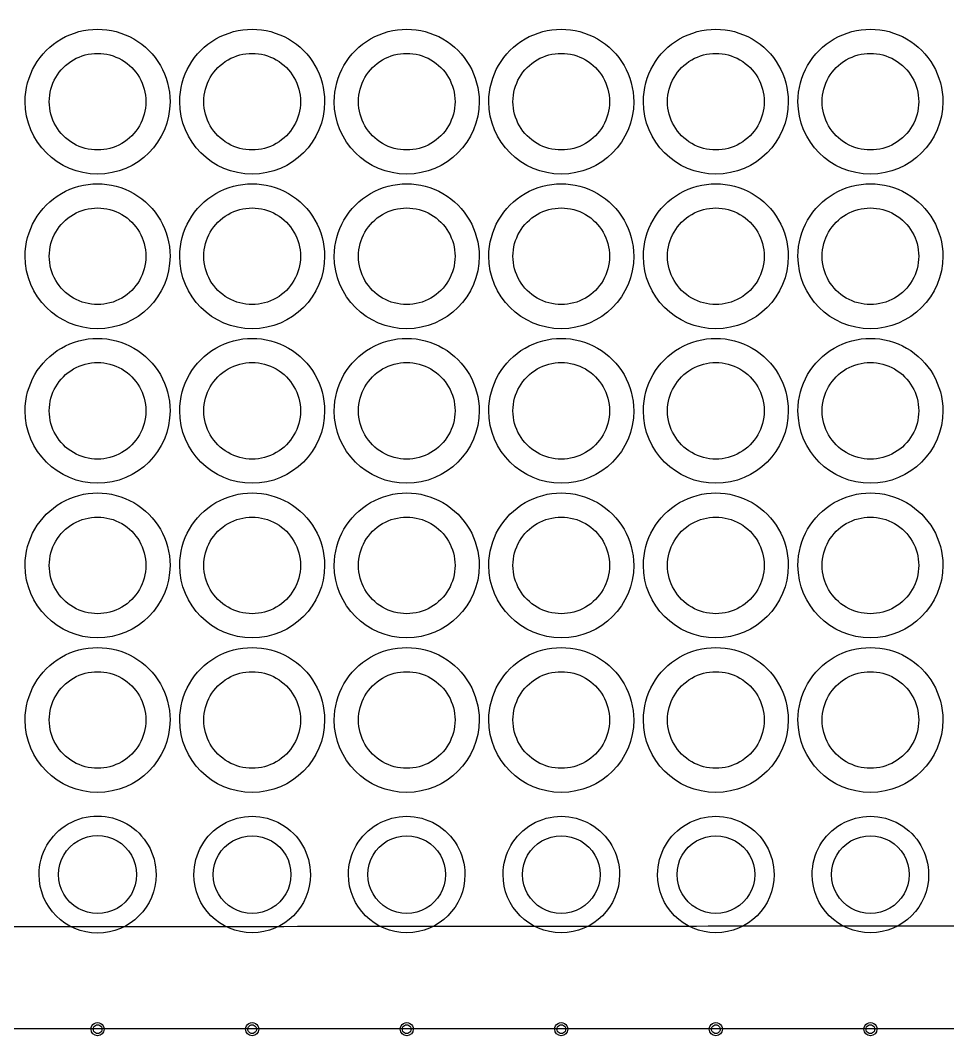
# Model space of a CAD drawing. Extents: x 9 to 391, y 39 to 560.
# Drawn here: x 105.4 to 201.4, y 39.3 to 144.4 of the extents above; entities that cross this region are included whole.
import ezdxf

# ---------------------------------------------------------------- set-up
doc = ezdxf.new("R2010")
doc.units = 0
doc.layers.add('Capa_1', color=7, linetype='CONTINUOUS')
doc.layers.add('Capa_2', color=7, linetype='CONTINUOUS')

msp = doc.modelspace()

# ---------------------------------------------------------------- linework, layer by layer
at = {"layer": 'Capa_1', "color": 7}
msp.add_lwpolyline([(9.38403, 559.9909), (390.61597, 559.9909), (390.61597, 40.0091), (9.38403, 40.0091)], close=True, dxfattribs=at)
for points in [[(90.90331, 50.59994), (98.22558, 50.60494), (105.54783, 50.61244), (112.86919, 50.61734)], [(112.86919, 50.61734), (120.40517, 50.62334), (127.94206, 50.62984), (135.47804, 50.63574)], [(135.47804, 50.63574), (142.70491, 50.64074), (149.93087, 50.64824), (157.15774, 50.65314)], [(157.15774, 50.65314), (163.63248, 50.65814), (170.10723, 50.66314), (176.58104, 50.66874)], [(176.58104, 50.66874), (181.83495, 50.67374), (187.08887, 50.67774), (192.34277, 50.68164)], [(192.34277, 50.68164), (195.90713, 50.68464), (199.47058, 50.68664), (203.03494, 50.69064)]]:
    msp.add_open_spline(points, degree=3, dxfattribs=at)
at = {"layer": 'Capa_2', "color": 5}
for points in [[(118.384029, 135.990904)], [(134.38403, 135.990904)], [(150.38403, 135.990904)], [(166.38403, 135.990904)], [(182.38403, 135.990904)], [(198.38403, 135.990904)], [(118.384029, 119.990904)], [(134.38403, 119.990904)], [(150.38403, 119.990904)], [(166.38403, 119.990904)], [(182.38403, 119.990904)], [(198.38403, 119.990904)], [(118.384029, 103.990914)], [(134.38403, 103.990914)], [(150.38403, 103.990914)], [(166.38403, 103.990914)], [(182.38403, 103.990914)], [(198.38403, 103.990914)], [(118.384029, 87.990914)], [(134.38403, 87.990914)], [(150.38403, 87.990914)], [(166.38403, 87.990914)], [(182.38403, 87.990914)], [(198.38403, 87.990914)], [(118.384029, 71.990914)], [(134.38403, 71.990914)], [(150.38403, 71.990914)], [(166.38403, 71.990914)], [(182.38403, 71.990914)], [(198.38403, 71.990914)], [(117.423244, 55.990908)], [(133.403634, 55.990911)], [(149.403634, 55.990911)], [(165.403634, 55.990911)], [(181.403634, 55.990911)], [(197.403634, 55.990911)], [(113.835012, 39.990912)], [(129.835012, 39.990912)], [(145.835012, 39.990912)], [(161.835012, 39.990912)], [(177.835012, 39.990912)], [(193.835012, 39.990912)]]:
    msp.add_lwpolyline(points, close=True, dxfattribs=at)
at = {"layer": 'Capa_2', "color": 7}
for points in [[(120.884029, 135.990904)], [(136.88403, 135.990904)], [(152.88403, 135.990904)], [(168.88403, 135.990904)], [(184.88403, 135.990904)], [(200.88403, 135.990904)], [(120.884029, 119.990904)], [(136.88403, 119.990904)], [(152.88403, 119.990904)], [(168.88403, 119.990904)], [(184.88403, 119.990904)], [(200.88403, 119.990904)], [(120.884029, 103.990914)], [(136.88403, 103.990914)], [(152.88403, 103.990914)], [(168.88403, 103.990914)], [(184.88403, 103.990914)], [(200.88403, 103.990914)], [(120.884029, 87.990914)], [(136.88403, 87.990914)], [(152.88403, 87.990914)], [(168.88403, 87.990914)], [(184.88403, 87.990914)], [(200.88403, 87.990914)], [(120.884029, 71.990914)], [(136.88403, 71.990914)], [(152.88403, 71.990914)], [(168.88403, 71.990914)], [(184.88403, 71.990914)], [(200.88403, 71.990914)], [(119.442852, 55.990908)], [(135.413438, 55.990911)], [(151.413438, 55.990911)], [(167.413438, 55.990911)], [(183.413438, 55.990911)], [(199.413438, 55.990911)], [(114.060502, 39.990912)], [(130.060502, 39.990912)], [(146.060502, 39.990912)], [(162.060502, 39.990912)], [(178.060502, 39.990912)], [(194.060502, 39.990912)]]:
    msp.add_lwpolyline(points, close=True, dxfattribs=at)
for points in [[(109.634029, 142.486095), (111.954537, 143.825841), (114.813521, 143.825841), (117.134029, 142.486095)], [(125.63403, 142.486095), (127.954538, 143.825841), (130.813522, 143.825841), (133.13403, 142.486095)], [(141.63403, 142.486095), (143.954538, 143.825841), (146.813522, 143.825841), (149.13403, 142.486095)], [(157.63403, 142.486095), (159.954538, 143.825841), (162.813522, 143.825841), (165.13403, 142.486095)], [(173.63403, 142.486095), (175.954538, 143.825841), (178.813522, 143.825841), (181.13403, 142.486095)], [(189.63403, 142.486095), (191.954538, 143.825841), (194.813522, 143.825841), (197.13403, 142.486095)], [(105.884029, 135.990904), (105.884029, 138.670396), (107.313521, 141.146349), (109.634029, 142.486095)], [(117.134029, 142.486095), (119.454537, 141.146349), (120.884029, 138.670396), (120.884029, 135.990904)], [(121.88403, 135.990904), (121.88403, 138.670396), (123.313522, 141.146349), (125.63403, 142.486095)], [(133.13403, 142.486095), (135.454538, 141.146349), (136.88403, 138.670396), (136.88403, 135.990904)], [(137.88403, 135.990904), (137.88403, 138.670396), (139.313522, 141.146349), (141.63403, 142.486095)], [(149.13403, 142.486095), (151.454538, 141.146349), (152.88403, 138.670396), (152.88403, 135.990904)], [(153.88403, 135.990904), (153.88403, 138.670396), (155.313522, 141.146349), (157.63403, 142.486095)], [(165.13403, 142.486095), (167.454538, 141.146349), (168.88403, 138.670396), (168.88403, 135.990904)], [(169.88403, 135.990904), (169.88403, 138.670396), (171.313522, 141.146349), (173.63403, 142.486095)], [(181.13403, 142.486095), (183.454538, 141.146349), (184.88403, 138.670396), (184.88403, 135.990904)], [(185.88403, 135.990904), (185.88403, 138.670396), (187.313522, 141.146349), (189.63403, 142.486095)], [(197.13403, 142.486095), (199.454538, 141.146349), (200.88403, 138.670396), (200.88403, 135.990904)], [(113.384029, 128.490904), (109.241893, 128.490904), (105.884029, 131.848769), (105.884029, 135.990904)], [(120.884029, 135.990904), (120.884029, 131.848769), (117.526164, 128.490904), (113.384029, 128.490904)], [(129.38403, 128.490904), (125.241894, 128.490904), (121.88403, 131.848769), (121.88403, 135.990904)], [(136.88403, 135.990904), (136.88403, 131.848769), (133.526165, 128.490904), (129.38403, 128.490904)], [(145.38403, 128.490904), (141.241894, 128.490904), (137.88403, 131.848769), (137.88403, 135.990904)], [(152.88403, 135.990904), (152.88403, 131.848769), (149.526165, 128.490904), (145.38403, 128.490904)], [(161.38403, 128.490904), (157.241894, 128.490904), (153.88403, 131.848769), (153.88403, 135.990904)], [(168.88403, 135.990904), (168.88403, 131.848769), (165.526165, 128.490904), (161.38403, 128.490904)], [(177.38403, 128.490904), (173.241894, 128.490904), (169.88403, 131.848769), (169.88403, 135.990904)], [(184.88403, 135.990904), (184.88403, 131.848769), (181.526165, 128.490904), (177.38403, 128.490904)], [(193.38403, 128.490904), (189.241894, 128.490904), (185.88403, 131.848769), (185.88403, 135.990904)], [(200.88403, 135.990904), (200.88403, 131.848769), (197.526165, 128.490904), (193.38403, 128.490904)], [(109.634029, 126.486095), (111.954537, 127.825841), (114.813521, 127.825841), (117.134029, 126.486095)], [(125.63403, 126.486095), (127.954538, 127.825841), (130.813522, 127.825841), (133.13403, 126.486095)], [(141.63403, 126.486095), (143.954538, 127.825841), (146.813522, 127.825841), (149.13403, 126.486095)], [(157.63403, 126.486095), (159.954538, 127.825841), (162.813522, 127.825841), (165.13403, 126.486095)], [(173.63403, 126.486095), (175.954538, 127.825841), (178.813522, 127.825841), (181.13403, 126.486095)], [(189.63403, 126.486095), (191.954538, 127.825841), (194.813522, 127.825841), (197.13403, 126.486095)], [(105.884029, 119.990904), (105.884029, 122.670396), (107.313521, 125.146349), (109.634029, 126.486095)], [(117.134029, 126.486095), (119.454537, 125.146349), (120.884029, 122.670396), (120.884029, 119.990904)], [(121.88403, 119.990904), (121.88403, 122.670396), (123.313522, 125.146349), (125.63403, 126.486095)], [(133.13403, 126.486095), (135.454538, 125.146349), (136.88403, 122.670396), (136.88403, 119.990904)], [(137.88403, 119.990904), (137.88403, 122.670396), (139.313522, 125.146349), (141.63403, 126.486095)], [(149.13403, 126.486095), (151.454538, 125.146349), (152.88403, 122.670396), (152.88403, 119.990904)], [(153.88403, 119.990904), (153.88403, 122.670396), (155.313522, 125.146349), (157.63403, 126.486095)], [(165.13403, 126.486095), (167.454538, 125.146349), (168.88403, 122.670396), (168.88403, 119.990904)], [(169.88403, 119.990904), (169.88403, 122.670396), (171.313522, 125.146349), (173.63403, 126.486095)], [(181.13403, 126.486095), (183.454538, 125.146349), (184.88403, 122.670396), (184.88403, 119.990904)], [(185.88403, 119.990904), (185.88403, 122.670396), (187.313522, 125.146349), (189.63403, 126.486095)], [(197.13403, 126.486095), (199.454538, 125.146349), (200.88403, 122.670396), (200.88403, 119.990904)], [(113.384029, 112.490904), (109.241893, 112.490904), (105.884029, 115.848769), (105.884029, 119.990904)], [(120.884029, 119.990904), (120.884029, 115.848769), (117.526164, 112.490904), (113.384029, 112.490904)], [(129.38403, 112.490904), (125.241894, 112.490904), (121.88403, 115.848769), (121.88403, 119.990904)], [(136.88403, 119.990904), (136.88403, 115.848769), (133.526165, 112.490904), (129.38403, 112.490904)], [(145.38403, 112.490904), (141.241894, 112.490904), (137.88403, 115.848769), (137.88403, 119.990904)], [(152.88403, 119.990904), (152.88403, 115.848769), (149.526165, 112.490904), (145.38403, 112.490904)], [(161.38403, 112.490904), (157.241894, 112.490904), (153.88403, 115.848769), (153.88403, 119.990904)], [(168.88403, 119.990904), (168.88403, 115.848769), (165.526165, 112.490904), (161.38403, 112.490904)], [(177.38403, 112.490904), (173.241894, 112.490904), (169.88403, 115.848769), (169.88403, 119.990904)], [(184.88403, 119.990904), (184.88403, 115.848769), (181.526165, 112.490904), (177.38403, 112.490904)], [(193.38403, 112.490904), (189.241894, 112.490904), (185.88403, 115.848769), (185.88403, 119.990904)], [(200.88403, 119.990904), (200.88403, 115.848769), (197.526165, 112.490904), (193.38403, 112.490904)], [(109.634029, 110.486105), (111.954537, 111.825851), (114.813521, 111.825851), (117.134029, 110.486105)], [(125.63403, 110.486105), (127.954538, 111.825851), (130.813522, 111.825851), (133.13403, 110.486105)], [(141.63403, 110.486105), (143.954538, 111.825851), (146.813522, 111.825851), (149.13403, 110.486105)], [(157.63403, 110.486105), (159.954538, 111.825851), (162.813522, 111.825851), (165.13403, 110.486105)], [(173.63403, 110.486105), (175.954538, 111.825851), (178.813522, 111.825851), (181.13403, 110.486105)], [(189.63403, 110.486105), (191.954538, 111.825851), (194.813522, 111.825851), (197.13403, 110.486105)], [(105.884029, 103.990914), (105.884029, 106.670406), (107.313521, 109.146359), (109.634029, 110.486105)], [(117.134029, 110.486105), (119.454537, 109.146359), (120.884029, 106.670406), (120.884029, 103.990914)], [(121.88403, 103.990914), (121.88403, 106.670406), (123.313522, 109.146359), (125.63403, 110.486105)], [(133.13403, 110.486105), (135.454538, 109.146359), (136.88403, 106.670406), (136.88403, 103.990914)], [(137.88403, 103.990914), (137.88403, 106.670406), (139.313522, 109.146359), (141.63403, 110.486105)], [(149.13403, 110.486105), (151.454538, 109.146359), (152.88403, 106.670406), (152.88403, 103.990914)], [(153.88403, 103.990914), (153.88403, 106.670406), (155.313522, 109.146359), (157.63403, 110.486105)], [(165.13403, 110.486105), (167.454538, 109.146359), (168.88403, 106.670406), (168.88403, 103.990914)], [(169.88403, 103.990914), (169.88403, 106.670406), (171.313522, 109.146359), (173.63403, 110.486105)], [(181.13403, 110.486105), (183.454538, 109.146359), (184.88403, 106.670406), (184.88403, 103.990914)], [(185.88403, 103.990914), (185.88403, 106.670406), (187.313522, 109.146359), (189.63403, 110.486105)], [(197.13403, 110.486105), (199.454538, 109.146359), (200.88403, 106.670406), (200.88403, 103.990914)], [(113.384029, 96.490914), (109.241893, 96.490914), (105.884029, 99.848779), (105.884029, 103.990914)], [(120.884029, 103.990914), (120.884029, 99.848779), (117.526164, 96.490914), (113.384029, 96.490914)], [(129.38403, 96.490914), (125.241894, 96.490914), (121.88403, 99.848779), (121.88403, 103.990914)], [(136.88403, 103.990914), (136.88403, 99.848779), (133.526165, 96.490914), (129.38403, 96.490914)], [(145.38403, 96.490914), (141.241894, 96.490914), (137.88403, 99.848779), (137.88403, 103.990914)], [(152.88403, 103.990914), (152.88403, 99.848779), (149.526165, 96.490914), (145.38403, 96.490914)], [(161.38403, 96.490914), (157.241894, 96.490914), (153.88403, 99.848779), (153.88403, 103.990914)], [(168.88403, 103.990914), (168.88403, 99.848779), (165.526165, 96.490914), (161.38403, 96.490914)], [(177.38403, 96.490914), (173.241894, 96.490914), (169.88403, 99.848779), (169.88403, 103.990914)], [(184.88403, 103.990914), (184.88403, 99.848779), (181.526165, 96.490914), (177.38403, 96.490914)], [(193.38403, 96.490914), (189.241894, 96.490914), (185.88403, 99.848779), (185.88403, 103.990914)], [(200.88403, 103.990914), (200.88403, 99.848779), (197.526165, 96.490914), (193.38403, 96.490914)], [(109.634029, 94.486105), (111.954537, 95.825851), (114.813521, 95.825851), (117.134029, 94.486105)], [(125.63403, 94.486105), (127.954538, 95.825851), (130.813522, 95.825851), (133.13403, 94.486105)], [(141.63403, 94.486105), (143.954538, 95.825851), (146.813522, 95.825851), (149.13403, 94.486105)], [(157.63403, 94.486105), (159.954538, 95.825851), (162.813522, 95.825851), (165.13403, 94.486105)], [(173.63403, 94.486105), (175.954538, 95.825851), (178.813522, 95.825851), (181.13403, 94.486105)], [(189.63403, 94.486105), (191.954538, 95.825851), (194.813522, 95.825851), (197.13403, 94.486105)], [(105.884029, 87.990914), (105.884029, 90.670406), (107.313521, 93.146359), (109.634029, 94.486105)], [(117.134029, 94.486105), (119.454537, 93.146359), (120.884029, 90.670406), (120.884029, 87.990914)], [(121.88403, 87.990914), (121.88403, 90.670406), (123.313522, 93.146359), (125.63403, 94.486105)], [(133.13403, 94.486105), (135.454538, 93.146359), (136.88403, 90.670406), (136.88403, 87.990914)], [(137.88403, 87.990914), (137.88403, 90.670406), (139.313522, 93.146359), (141.63403, 94.486105)], [(149.13403, 94.486105), (151.454538, 93.146359), (152.88403, 90.670406), (152.88403, 87.990914)], [(153.88403, 87.990914), (153.88403, 90.670406), (155.313522, 93.146359), (157.63403, 94.486105)], [(165.13403, 94.486105), (167.454538, 93.146359), (168.88403, 90.670406), (168.88403, 87.990914)], [(169.88403, 87.990914), (169.88403, 90.670406), (171.313522, 93.146359), (173.63403, 94.486105)], [(181.13403, 94.486105), (183.454538, 93.146359), (184.88403, 90.670406), (184.88403, 87.990914)], [(185.88403, 87.990914), (185.88403, 90.670406), (187.313522, 93.146359), (189.63403, 94.486105)], [(197.13403, 94.486105), (199.454538, 93.146359), (200.88403, 90.670406), (200.88403, 87.990914)], [(113.384029, 80.490914), (109.241893, 80.490914), (105.884029, 83.848778), (105.884029, 87.990914)], [(120.884029, 87.990914), (120.884029, 83.848779), (117.526164, 80.490914), (113.384029, 80.490914)], [(129.38403, 80.490914), (125.241894, 80.490914), (121.88403, 83.848778), (121.88403, 87.990914)], [(136.88403, 87.990914), (136.88403, 83.848779), (133.526165, 80.490914), (129.38403, 80.490914)], [(145.38403, 80.490914), (141.241894, 80.490914), (137.88403, 83.848778), (137.88403, 87.990914)], [(152.88403, 87.990914), (152.88403, 83.848779), (149.526165, 80.490914), (145.38403, 80.490914)], [(161.38403, 80.490914), (157.241894, 80.490914), (153.88403, 83.848778), (153.88403, 87.990914)], [(168.88403, 87.990914), (168.88403, 83.848779), (165.526165, 80.490914), (161.38403, 80.490914)], [(177.38403, 80.490914), (173.241894, 80.490914), (169.88403, 83.848778), (169.88403, 87.990914)], [(184.88403, 87.990914), (184.88403, 83.848779), (181.526165, 80.490914), (177.38403, 80.490914)], [(193.38403, 80.490914), (189.241894, 80.490914), (185.88403, 83.848778), (185.88403, 87.990914)], [(200.88403, 87.990914), (200.88403, 83.848779), (197.526165, 80.490914), (193.38403, 80.490914)], [(109.634029, 78.486105), (111.954537, 79.825851), (114.813521, 79.825851), (117.134029, 78.486105)], [(125.63403, 78.486105), (127.954538, 79.825851), (130.813522, 79.825851), (133.13403, 78.486105)], [(141.63403, 78.486105), (143.954538, 79.825851), (146.813522, 79.825851), (149.13403, 78.486105)], [(157.63403, 78.486105), (159.954538, 79.825851), (162.813522, 79.825851), (165.13403, 78.486105)], [(173.63403, 78.486105), (175.954538, 79.825851), (178.813522, 79.825851), (181.13403, 78.486105)], [(189.63403, 78.486105), (191.954538, 79.825851), (194.813522, 79.825851), (197.13403, 78.486105)], [(105.884029, 71.990914), (105.884029, 74.670406), (107.313521, 77.146359), (109.634029, 78.486105)], [(117.134029, 78.486105), (119.454537, 77.146359), (120.884029, 74.670406), (120.884029, 71.990914)], [(121.88403, 71.990914), (121.88403, 74.670406), (123.313522, 77.146359), (125.63403, 78.486105)], [(133.13403, 78.486105), (135.454538, 77.146359), (136.88403, 74.670406), (136.88403, 71.990914)], [(137.88403, 71.990914), (137.88403, 74.670406), (139.313522, 77.146359), (141.63403, 78.486105)], [(149.13403, 78.486105), (151.454538, 77.146359), (152.88403, 74.670406), (152.88403, 71.990914)], [(153.88403, 71.990914), (153.88403, 74.670406), (155.313522, 77.146359), (157.63403, 78.486105)], [(165.13403, 78.486105), (167.454538, 77.146359), (168.88403, 74.670406), (168.88403, 71.990914)], [(169.88403, 71.990914), (169.88403, 74.670406), (171.313522, 77.146359), (173.63403, 78.486105)], [(181.13403, 78.486105), (183.454538, 77.146359), (184.88403, 74.670406), (184.88403, 71.990914)], [(185.88403, 71.990914), (185.88403, 74.670406), (187.313522, 77.146359), (189.63403, 78.486105)], [(197.13403, 78.486105), (199.454538, 77.146359), (200.88403, 74.670406), (200.88403, 71.990914)], [(113.384029, 64.490914), (109.241893, 64.490914), (105.884029, 67.848778), (105.884029, 71.990914)], [(120.884029, 71.990914), (120.884029, 67.848779), (117.526164, 64.490914), (113.384029, 64.490914)], [(129.38403, 64.490914), (125.241894, 64.490914), (121.88403, 67.848778), (121.88403, 71.990914)], [(136.88403, 71.990914), (136.88403, 67.848779), (133.526165, 64.490914), (129.38403, 64.490914)], [(145.38403, 64.490914), (141.241894, 64.490914), (137.88403, 67.848778), (137.88403, 71.990914)], [(152.88403, 71.990914), (152.88403, 67.848779), (149.526165, 64.490914), (145.38403, 64.490914)], [(161.38403, 64.490914), (157.241894, 64.490914), (153.88403, 67.848778), (153.88403, 71.990914)], [(168.88403, 71.990914), (168.88403, 67.848779), (165.526165, 64.490914), (161.38403, 64.490914)], [(177.38403, 64.490914), (173.241894, 64.490914), (169.88403, 67.848778), (169.88403, 71.990914)], [(184.88403, 71.990914), (184.88403, 67.848779), (181.526165, 64.490914), (177.38403, 64.490914)], [(193.38403, 64.490914), (189.241894, 64.490914), (185.88403, 67.848778), (185.88403, 71.990914)], [(200.88403, 71.990914), (200.88403, 67.848779), (197.526165, 64.490914), (193.38403, 64.490914)], [(110.354616, 61.238003), (112.229223, 62.320308), (114.538833, 62.320308), (116.41344, 61.238003)], [(126.369321, 61.212535), (128.234827, 62.289585), (130.533226, 62.289585), (132.398732, 61.212535)], [(142.369321, 61.212535), (144.234827, 62.289585), (146.533226, 62.289585), (148.398732, 61.212535)], [(158.369321, 61.212535), (160.234827, 62.289585), (162.533226, 62.289585), (164.398732, 61.212535)], [(174.369321, 61.212535), (176.234827, 62.289585), (178.533226, 62.289585), (180.398732, 61.212535)], [(190.369321, 61.212535), (192.234827, 62.289585), (194.533226, 62.289585), (196.398732, 61.212535)], [(107.325205, 55.990908), (107.325205, 58.155517), (108.48001, 60.155699), (110.354616, 61.238003)], [(116.41344, 61.238003), (118.288047, 60.155699), (119.442852, 58.155517), (119.442852, 55.990908)], [(123.354615, 55.990911), (123.354615, 58.145012), (124.503814, 60.135484), (126.369321, 61.212535)], [(132.398732, 61.212535), (134.264239, 60.135484), (135.413438, 58.145012), (135.413438, 55.990911)], [(139.354615, 55.990911), (139.354615, 58.145012), (140.503814, 60.135484), (142.369321, 61.212535)], [(148.398732, 61.212535), (150.264239, 60.135484), (151.413438, 58.145012), (151.413438, 55.990911)], [(155.354615, 55.990911), (155.354615, 58.145012), (156.503814, 60.135484), (158.369321, 61.212535)], [(164.398732, 61.212535), (166.264239, 60.135484), (167.413438, 58.145012), (167.413438, 55.990911)], [(171.354615, 55.990911), (171.354615, 58.145012), (172.503814, 60.135484), (174.369321, 61.212535)], [(180.398732, 61.212535), (182.264239, 60.135484), (183.413438, 58.145012), (183.413438, 55.990911)], [(187.354615, 55.990911), (187.354615, 58.145012), (188.503814, 60.135484), (190.369321, 61.212535)], [(196.398732, 61.212535), (198.264239, 60.135484), (199.413438, 58.145012), (199.413438, 55.990911)], [(113.384028, 49.932085), (110.037832, 49.932085), (107.325205, 52.644712), (107.325205, 55.990908)], [(119.442852, 55.990908), (119.442852, 52.644712), (116.730224, 49.932085), (113.384028, 49.932085)], [(129.384027, 49.961499), (126.054074, 49.961499), (123.354615, 52.660959), (123.354615, 55.990911)], [(135.413438, 55.990911), (135.413438, 52.660959), (132.713979, 49.961499), (129.384027, 49.961499)], [(145.384027, 49.961499), (142.054074, 49.961499), (139.354615, 52.660959), (139.354615, 55.990911)], [(151.413438, 55.990911), (151.413438, 52.660959), (148.713979, 49.961499), (145.384027, 49.961499)], [(161.384027, 49.961499), (158.054074, 49.961499), (155.354615, 52.660959), (155.354615, 55.990911)], [(167.413438, 55.990911), (167.413438, 52.660959), (164.713979, 49.961499), (161.384027, 49.961499)], [(177.384027, 49.961499), (174.054074, 49.961499), (171.354615, 52.660959), (171.354615, 55.990911)], [(183.413438, 55.990911), (183.413438, 52.660959), (180.713979, 49.961499), (177.384027, 49.961499)], [(193.384027, 49.961499), (190.054074, 49.961499), (187.354615, 52.660959), (187.354615, 55.990911)], [(199.413438, 55.990911), (199.413438, 52.660959), (196.713979, 49.961499), (193.384027, 49.961499)], [(112.707561, 39.990912), (112.707561, 40.232591), (112.836495, 40.455913), (113.045796, 40.576752)], [(113.384031, 39.314441), (113.010427, 39.314441), (112.707561, 39.617307), (112.707561, 39.990912)], [(113.045796, 40.576752), (113.255097, 40.697592), (113.512966, 40.697592), (113.722266, 40.576752)], [(114.060502, 39.990912), (114.060502, 39.617307), (113.757636, 39.314441), (113.384031, 39.314441)], [(113.722266, 40.576752), (113.931567, 40.455913), (114.060502, 40.232591), (114.060502, 39.990912)], [(128.707561, 39.990912), (128.707561, 40.232591), (128.836495, 40.455913), (129.045796, 40.576752)], [(129.384031, 39.314441), (129.010427, 39.314441), (128.707561, 39.617307), (128.707561, 39.990912)], [(129.045796, 40.576752), (129.255097, 40.697592), (129.512966, 40.697592), (129.722266, 40.576752)], [(130.060502, 39.990912), (130.060502, 39.617307), (129.757636, 39.314441), (129.384031, 39.314441)], [(129.722266, 40.576752), (129.931567, 40.455913), (130.060502, 40.232591), (130.060502, 39.990912)], [(144.707561, 39.990912), (144.707561, 40.232591), (144.836495, 40.455913), (145.045796, 40.576752)], [(145.384031, 39.314441), (145.010427, 39.314441), (144.707561, 39.617307), (144.707561, 39.990912)], [(145.045796, 40.576752), (145.255097, 40.697592), (145.512966, 40.697592), (145.722266, 40.576752)], [(146.060502, 39.990912), (146.060502, 39.617307), (145.757636, 39.314441), (145.384031, 39.314441)], [(145.722266, 40.576752), (145.931567, 40.455913), (146.060502, 40.232591), (146.060502, 39.990912)], [(160.707561, 39.990912), (160.707561, 40.232591), (160.836495, 40.455913), (161.045796, 40.576752)], [(161.384031, 39.314441), (161.010427, 39.314441), (160.707561, 39.617307), (160.707561, 39.990912)], [(161.045796, 40.576752), (161.255097, 40.697592), (161.512966, 40.697592), (161.722266, 40.576752)], [(162.060502, 39.990912), (162.060502, 39.617307), (161.757636, 39.314441), (161.384031, 39.314441)], [(161.722266, 40.576752), (161.931567, 40.455913), (162.060502, 40.232591), (162.060502, 39.990912)], [(176.707561, 39.990912), (176.707561, 40.232591), (176.836495, 40.455913), (177.045796, 40.576752)], [(177.384031, 39.314441), (177.010427, 39.314441), (176.707561, 39.617307), (176.707561, 39.990912)], [(177.045796, 40.576752), (177.255097, 40.697592), (177.512966, 40.697592), (177.722266, 40.576752)], [(178.060502, 39.990912), (178.060502, 39.617307), (177.757636, 39.314441), (177.384031, 39.314441)], [(177.722266, 40.576752), (177.931567, 40.455913), (178.060502, 40.232591), (178.060502, 39.990912)], [(192.707561, 39.990912), (192.707561, 40.232591), (192.836495, 40.455913), (193.045796, 40.576752)], [(193.384031, 39.314441), (193.010427, 39.314441), (192.707561, 39.617307), (192.707561, 39.990912)], [(193.045796, 40.576752), (193.255097, 40.697592), (193.512966, 40.697592), (193.722266, 40.576752)], [(194.060502, 39.990912), (194.060502, 39.617307), (193.757636, 39.314441), (193.384031, 39.314441)], [(193.722266, 40.576752), (193.931567, 40.455913), (194.060502, 40.232591), (194.060502, 39.990912)]]:
    msp.add_open_spline(points, degree=3, dxfattribs=at)
at = {"layer": 'Capa_2', "color": 5}
for points in [[(110.884029, 140.321031), (112.431034, 141.214195), (114.337023, 141.214195), (115.884029, 140.321031)], [(126.88403, 140.321031), (128.431035, 141.214195), (130.337024, 141.214195), (131.88403, 140.321031)], [(142.88403, 140.321031), (144.431035, 141.214195), (146.337024, 141.214195), (147.88403, 140.321031)], [(158.88403, 140.321031), (160.431035, 141.214195), (162.337024, 141.214195), (163.88403, 140.321031)], [(174.88403, 140.321031), (176.431035, 141.214195), (178.337024, 141.214195), (179.88403, 140.321031)], [(190.88403, 140.321031), (192.431035, 141.214195), (194.337024, 141.214195), (195.88403, 140.321031)], [(108.384029, 135.990904), (108.384029, 137.777232), (109.337023, 139.427867), (110.884029, 140.321031)], [(115.884029, 140.321031), (117.431034, 139.427867), (118.384029, 137.777232), (118.384029, 135.990904)], [(124.38403, 135.990904), (124.38403, 137.777232), (125.337024, 139.427867), (126.88403, 140.321031)], [(131.88403, 140.321031), (133.431035, 139.427867), (134.38403, 137.777232), (134.38403, 135.990904)], [(140.38403, 135.990904), (140.38403, 137.777232), (141.337024, 139.427867), (142.88403, 140.321031)], [(147.88403, 140.321031), (149.431035, 139.427867), (150.38403, 137.777232), (150.38403, 135.990904)], [(156.38403, 135.990904), (156.38403, 137.777232), (157.337024, 139.427867), (158.88403, 140.321031)], [(163.88403, 140.321031), (165.431035, 139.427867), (166.38403, 137.777232), (166.38403, 135.990904)], [(172.38403, 135.990904), (172.38403, 137.777232), (173.337024, 139.427867), (174.88403, 140.321031)], [(179.88403, 140.321031), (181.431035, 139.427867), (182.38403, 137.777232), (182.38403, 135.990904)], [(188.38403, 135.990904), (188.38403, 137.777232), (189.337024, 139.427867), (190.88403, 140.321031)], [(195.88403, 140.321031), (197.431035, 139.427867), (198.38403, 137.777232), (198.38403, 135.990904)], [(110.884029, 131.660777), (109.337023, 132.553941), (108.384029, 134.204576), (108.384029, 135.990904)], [(118.384029, 135.990904), (118.384029, 134.204576), (117.431034, 132.553941), (115.884029, 131.660777)], [(126.88403, 131.660777), (125.337024, 132.553941), (124.38403, 134.204576), (124.38403, 135.990904)], [(134.38403, 135.990904), (134.38403, 134.204576), (133.431035, 132.553941), (131.88403, 131.660777)], [(142.88403, 131.660777), (141.337024, 132.553941), (140.38403, 134.204576), (140.38403, 135.990904)], [(150.38403, 135.990904), (150.38403, 134.204576), (149.431035, 132.553941), (147.88403, 131.660777)], [(158.88403, 131.660777), (157.337024, 132.553941), (156.38403, 134.204576), (156.38403, 135.990904)], [(166.38403, 135.990904), (166.38403, 134.204576), (165.431035, 132.553941), (163.88403, 131.660777)], [(174.88403, 131.660777), (173.337024, 132.553941), (172.38403, 134.204576), (172.38403, 135.990904)], [(182.38403, 135.990904), (182.38403, 134.204576), (181.431035, 132.553941), (179.88403, 131.660777)], [(190.88403, 131.660777), (189.337024, 132.553941), (188.38403, 134.204576), (188.38403, 135.990904)], [(198.38403, 135.990904), (198.38403, 134.204576), (197.431035, 132.553941), (195.88403, 131.660777)], [(115.884029, 131.660777), (114.337023, 130.767613), (112.431034, 130.767613), (110.884029, 131.660777)], [(131.88403, 131.660777), (130.337024, 130.767613), (128.431035, 130.767613), (126.88403, 131.660777)], [(147.88403, 131.660777), (146.337024, 130.767613), (144.431035, 130.767613), (142.88403, 131.660777)], [(163.88403, 131.660777), (162.337024, 130.767613), (160.431035, 130.767613), (158.88403, 131.660777)], [(179.88403, 131.660777), (178.337024, 130.767613), (176.431035, 130.767613), (174.88403, 131.660777)], [(195.88403, 131.660777), (194.337024, 130.767613), (192.431035, 130.767613), (190.88403, 131.660777)], [(110.884029, 124.321031), (112.431034, 125.214195), (114.337023, 125.214195), (115.884029, 124.321031)], [(126.88403, 124.321031), (128.431035, 125.214195), (130.337024, 125.214195), (131.88403, 124.321031)], [(142.88403, 124.321031), (144.431035, 125.214195), (146.337024, 125.214195), (147.88403, 124.321031)], [(158.88403, 124.321031), (160.431035, 125.214195), (162.337024, 125.214195), (163.88403, 124.321031)], [(174.88403, 124.321031), (176.431035, 125.214195), (178.337024, 125.214195), (179.88403, 124.321031)], [(190.88403, 124.321031), (192.431035, 125.214195), (194.337024, 125.214195), (195.88403, 124.321031)], [(108.384029, 119.990904), (108.384029, 121.777232), (109.337023, 123.427867), (110.884029, 124.321031)], [(115.884029, 124.321031), (117.431034, 123.427867), (118.384029, 121.777232), (118.384029, 119.990904)], [(124.38403, 119.990904), (124.38403, 121.777232), (125.337024, 123.427867), (126.88403, 124.321031)], [(131.88403, 124.321031), (133.431035, 123.427867), (134.38403, 121.777232), (134.38403, 119.990904)], [(140.38403, 119.990904), (140.38403, 121.777232), (141.337024, 123.427867), (142.88403, 124.321031)], [(147.88403, 124.321031), (149.431035, 123.427867), (150.38403, 121.777232), (150.38403, 119.990904)], [(156.38403, 119.990904), (156.38403, 121.777232), (157.337024, 123.427867), (158.88403, 124.321031)], [(163.88403, 124.321031), (165.431035, 123.427867), (166.38403, 121.777232), (166.38403, 119.990904)], [(172.38403, 119.990904), (172.38403, 121.777232), (173.337024, 123.427867), (174.88403, 124.321031)], [(179.88403, 124.321031), (181.431035, 123.427867), (182.38403, 121.777232), (182.38403, 119.990904)], [(188.38403, 119.990904), (188.38403, 121.777232), (189.337024, 123.427867), (190.88403, 124.321031)], [(195.88403, 124.321031), (197.431035, 123.427867), (198.38403, 121.777232), (198.38403, 119.990904)], [(110.884029, 115.660777), (109.337023, 116.553941), (108.384029, 118.204576), (108.384029, 119.990904)], [(118.384029, 119.990904), (118.384029, 118.204576), (117.431034, 116.553941), (115.884029, 115.660777)], [(126.88403, 115.660777), (125.337024, 116.553941), (124.38403, 118.204576), (124.38403, 119.990904)], [(134.38403, 119.990904), (134.38403, 118.204576), (133.431035, 116.553941), (131.88403, 115.660777)], [(142.88403, 115.660777), (141.337024, 116.553941), (140.38403, 118.204576), (140.38403, 119.990904)], [(150.38403, 119.990904), (150.38403, 118.204576), (149.431035, 116.553941), (147.88403, 115.660777)], [(158.88403, 115.660777), (157.337024, 116.553941), (156.38403, 118.204576), (156.38403, 119.990904)], [(166.38403, 119.990904), (166.38403, 118.204576), (165.431035, 116.553941), (163.88403, 115.660777)], [(174.88403, 115.660777), (173.337024, 116.553941), (172.38403, 118.204576), (172.38403, 119.990904)], [(182.38403, 119.990904), (182.38403, 118.204576), (181.431035, 116.553941), (179.88403, 115.660777)], [(190.88403, 115.660777), (189.337024, 116.553941), (188.38403, 118.204576), (188.38403, 119.990904)], [(198.38403, 119.990904), (198.38403, 118.204576), (197.431035, 116.553941), (195.88403, 115.660777)], [(115.884029, 115.660777), (114.337023, 114.767613), (112.431034, 114.767613), (110.884029, 115.660777)], [(131.88403, 115.660777), (130.337024, 114.767613), (128.431035, 114.767613), (126.88403, 115.660777)], [(147.88403, 115.660777), (146.337024, 114.767613), (144.431035, 114.767613), (142.88403, 115.660777)], [(163.88403, 115.660777), (162.337024, 114.767613), (160.431035, 114.767613), (158.88403, 115.660777)], [(179.88403, 115.660777), (178.337024, 114.767613), (176.431035, 114.767613), (174.88403, 115.660777)], [(195.88403, 115.660777), (194.337024, 114.767613), (192.431035, 114.767613), (190.88403, 115.660777)], [(108.384029, 103.990914), (108.384029, 105.777242), (109.337023, 107.427877), (110.884029, 108.321041)], [(110.884029, 108.321041), (112.431034, 109.214205), (114.337023, 109.214205), (115.884029, 108.321041)], [(115.884029, 108.321041), (117.431034, 107.427877), (118.384029, 105.777242), (118.384029, 103.990914)], [(124.38403, 103.990914), (124.38403, 105.777242), (125.337024, 107.427877), (126.88403, 108.321041)], [(126.88403, 108.321041), (128.431035, 109.214205), (130.337024, 109.214205), (131.88403, 108.321041)], [(131.88403, 108.321041), (133.431035, 107.427877), (134.38403, 105.777242), (134.38403, 103.990914)], [(140.38403, 103.990914), (140.38403, 105.777242), (141.337024, 107.427877), (142.88403, 108.321041)], [(142.88403, 108.321041), (144.431035, 109.214205), (146.337024, 109.214205), (147.88403, 108.321041)], [(147.88403, 108.321041), (149.431035, 107.427877), (150.38403, 105.777242), (150.38403, 103.990914)], [(156.38403, 103.990914), (156.38403, 105.777242), (157.337024, 107.427877), (158.88403, 108.321041)], [(158.88403, 108.321041), (160.431035, 109.214205), (162.337024, 109.214205), (163.88403, 108.321041)], [(163.88403, 108.321041), (165.431035, 107.427877), (166.38403, 105.777242), (166.38403, 103.990914)], [(172.38403, 103.990914), (172.38403, 105.777242), (173.337024, 107.427877), (174.88403, 108.321041)], [(174.88403, 108.321041), (176.431035, 109.214205), (178.337024, 109.214205), (179.88403, 108.321041)], [(179.88403, 108.321041), (181.431035, 107.427877), (182.38403, 105.777242), (182.38403, 103.990914)], [(188.38403, 103.990914), (188.38403, 105.777242), (189.337024, 107.427877), (190.88403, 108.321041)], [(190.88403, 108.321041), (192.431035, 109.214205), (194.337024, 109.214205), (195.88403, 108.321041)], [(195.88403, 108.321041), (197.431035, 107.427877), (198.38403, 105.777242), (198.38403, 103.990914)], [(110.884029, 99.660787), (109.337023, 100.553951), (108.384029, 102.204586), (108.384029, 103.990914)], [(118.384029, 103.990914), (118.384029, 102.204586), (117.431034, 100.553951), (115.884029, 99.660787)], [(126.88403, 99.660787), (125.337024, 100.553951), (124.38403, 102.204586), (124.38403, 103.990914)], [(134.38403, 103.990914), (134.38403, 102.204586), (133.431035, 100.553951), (131.88403, 99.660787)], [(142.88403, 99.660787), (141.337024, 100.553951), (140.38403, 102.204586), (140.38403, 103.990914)], [(150.38403, 103.990914), (150.38403, 102.204586), (149.431035, 100.553951), (147.88403, 99.660787)], [(158.88403, 99.660787), (157.337024, 100.553951), (156.38403, 102.204586), (156.38403, 103.990914)], [(166.38403, 103.990914), (166.38403, 102.204586), (165.431035, 100.553951), (163.88403, 99.660787)], [(174.88403, 99.660787), (173.337024, 100.553951), (172.38403, 102.204586), (172.38403, 103.990914)], [(182.38403, 103.990914), (182.38403, 102.204586), (181.431035, 100.553951), (179.88403, 99.660787)], [(190.88403, 99.660787), (189.337024, 100.553951), (188.38403, 102.204586), (188.38403, 103.990914)], [(198.38403, 103.990914), (198.38403, 102.204586), (197.431035, 100.553951), (195.88403, 99.660787)], [(115.884029, 99.660787), (114.337023, 98.767623), (112.431034, 98.767623), (110.884029, 99.660787)], [(131.88403, 99.660787), (130.337024, 98.767623), (128.431035, 98.767623), (126.88403, 99.660787)], [(147.88403, 99.660787), (146.337024, 98.767623), (144.431035, 98.767623), (142.88403, 99.660787)], [(163.88403, 99.660787), (162.337024, 98.767623), (160.431035, 98.767623), (158.88403, 99.660787)], [(179.88403, 99.660787), (178.337024, 98.767623), (176.431035, 98.767623), (174.88403, 99.660787)], [(195.88403, 99.660787), (194.337024, 98.767623), (192.431035, 98.767623), (190.88403, 99.660787)], [(110.884029, 92.321041), (112.431034, 93.214205), (114.337023, 93.214205), (115.884029, 92.321041)], [(126.88403, 92.321041), (128.431035, 93.214205), (130.337024, 93.214205), (131.88403, 92.321041)], [(142.88403, 92.321041), (144.431035, 93.214205), (146.337024, 93.214205), (147.88403, 92.321041)], [(158.88403, 92.321041), (160.431035, 93.214205), (162.337024, 93.214205), (163.88403, 92.321041)], [(174.88403, 92.321041), (176.431035, 93.214205), (178.337024, 93.214205), (179.88403, 92.321041)], [(190.88403, 92.321041), (192.431035, 93.214205), (194.337024, 93.214205), (195.88403, 92.321041)], [(108.384029, 87.990914), (108.384029, 89.777242), (109.337023, 91.427877), (110.884029, 92.321041)], [(115.884029, 92.321041), (117.431034, 91.427877), (118.384029, 89.777242), (118.384029, 87.990914)], [(124.38403, 87.990914), (124.38403, 89.777242), (125.337024, 91.427877), (126.88403, 92.321041)], [(131.88403, 92.321041), (133.431035, 91.427877), (134.38403, 89.777242), (134.38403, 87.990914)], [(140.38403, 87.990914), (140.38403, 89.777242), (141.337024, 91.427877), (142.88403, 92.321041)], [(147.88403, 92.321041), (149.431035, 91.427877), (150.38403, 89.777242), (150.38403, 87.990914)], [(156.38403, 87.990914), (156.38403, 89.777242), (157.337024, 91.427877), (158.88403, 92.321041)], [(163.88403, 92.321041), (165.431035, 91.427877), (166.38403, 89.777242), (166.38403, 87.990914)], [(172.38403, 87.990914), (172.38403, 89.777242), (173.337024, 91.427877), (174.88403, 92.321041)], [(179.88403, 92.321041), (181.431035, 91.427877), (182.38403, 89.777242), (182.38403, 87.990914)], [(188.38403, 87.990914), (188.38403, 89.777242), (189.337024, 91.427877), (190.88403, 92.321041)], [(195.88403, 92.321041), (197.431035, 91.427877), (198.38403, 89.777242), (198.38403, 87.990914)], [(110.884029, 83.660787), (109.337023, 84.553951), (108.384029, 86.204586), (108.384029, 87.990914)], [(118.384029, 87.990914), (118.384029, 86.204586), (117.431034, 84.553951), (115.884029, 83.660787)], [(126.88403, 83.660787), (125.337024, 84.553951), (124.38403, 86.204586), (124.38403, 87.990914)], [(134.38403, 87.990914), (134.38403, 86.204586), (133.431035, 84.553951), (131.88403, 83.660787)], [(142.88403, 83.660787), (141.337024, 84.553951), (140.38403, 86.204586), (140.38403, 87.990914)], [(150.38403, 87.990914), (150.38403, 86.204586), (149.431035, 84.553951), (147.88403, 83.660787)], [(158.88403, 83.660787), (157.337024, 84.553951), (156.38403, 86.204586), (156.38403, 87.990914)], [(166.38403, 87.990914), (166.38403, 86.204586), (165.431035, 84.553951), (163.88403, 83.660787)], [(174.88403, 83.660787), (173.337024, 84.553951), (172.38403, 86.204586), (172.38403, 87.990914)], [(182.38403, 87.990914), (182.38403, 86.204586), (181.431035, 84.553951), (179.88403, 83.660787)], [(190.88403, 83.660787), (189.337024, 84.553951), (188.38403, 86.204586), (188.38403, 87.990914)], [(198.38403, 87.990914), (198.38403, 86.204586), (197.431035, 84.553951), (195.88403, 83.660787)], [(115.884029, 83.660787), (114.337023, 82.767623), (112.431034, 82.767623), (110.884029, 83.660787)], [(131.88403, 83.660787), (130.337024, 82.767623), (128.431035, 82.767623), (126.88403, 83.660787)], [(147.88403, 83.660787), (146.337024, 82.767623), (144.431035, 82.767623), (142.88403, 83.660787)], [(163.88403, 83.660787), (162.337024, 82.767623), (160.431035, 82.767623), (158.88403, 83.660787)], [(179.88403, 83.660787), (178.337024, 82.767623), (176.431035, 82.767623), (174.88403, 83.660787)], [(195.88403, 83.660787), (194.337024, 82.767623), (192.431035, 82.767623), (190.88403, 83.660787)], [(110.884029, 76.321041), (112.431034, 77.214205), (114.337023, 77.214205), (115.884029, 76.321041)], [(126.88403, 76.321041), (128.431035, 77.214205), (130.337024, 77.214205), (131.88403, 76.321041)], [(142.88403, 76.321041), (144.431035, 77.214205), (146.337024, 77.214205), (147.88403, 76.321041)], [(158.88403, 76.321041), (160.431035, 77.214205), (162.337024, 77.214205), (163.88403, 76.321041)], [(174.88403, 76.321041), (176.431035, 77.214205), (178.337024, 77.214205), (179.88403, 76.321041)], [(190.88403, 76.321041), (192.431035, 77.214205), (194.337024, 77.214205), (195.88403, 76.321041)], [(108.384029, 71.990914), (108.384029, 73.777242), (109.337023, 75.427877), (110.884029, 76.321041)], [(115.884029, 76.321041), (117.431034, 75.427877), (118.384029, 73.777242), (118.384029, 71.990914)], [(124.38403, 71.990914), (124.38403, 73.777242), (125.337024, 75.427877), (126.88403, 76.321041)], [(131.88403, 76.321041), (133.431035, 75.427877), (134.38403, 73.777242), (134.38403, 71.990914)], [(140.38403, 71.990914), (140.38403, 73.777242), (141.337024, 75.427877), (142.88403, 76.321041)], [(147.88403, 76.321041), (149.431035, 75.427877), (150.38403, 73.777242), (150.38403, 71.990914)], [(156.38403, 71.990914), (156.38403, 73.777242), (157.337024, 75.427877), (158.88403, 76.321041)], [(163.88403, 76.321041), (165.431035, 75.427877), (166.38403, 73.777242), (166.38403, 71.990914)], [(172.38403, 71.990914), (172.38403, 73.777242), (173.337024, 75.427877), (174.88403, 76.321041)], [(179.88403, 76.321041), (181.431035, 75.427877), (182.38403, 73.777242), (182.38403, 71.990914)], [(188.38403, 71.990914), (188.38403, 73.777242), (189.337024, 75.427877), (190.88403, 76.321041)], [(195.88403, 76.321041), (197.431035, 75.427877), (198.38403, 73.777242), (198.38403, 71.990914)], [(110.884029, 67.660787), (109.337023, 68.553951), (108.384029, 70.204586), (108.384029, 71.990914)], [(118.384029, 71.990914), (118.384029, 70.204586), (117.431034, 68.553951), (115.884029, 67.660787)], [(126.88403, 67.660787), (125.337024, 68.553951), (124.38403, 70.204586), (124.38403, 71.990914)], [(134.38403, 71.990914), (134.38403, 70.204586), (133.431035, 68.553951), (131.88403, 67.660787)], [(142.88403, 67.660787), (141.337024, 68.553951), (140.38403, 70.204586), (140.38403, 71.990914)], [(150.38403, 71.990914), (150.38403, 70.204586), (149.431035, 68.553951), (147.88403, 67.660787)], [(158.88403, 67.660787), (157.337024, 68.553951), (156.38403, 70.204586), (156.38403, 71.990914)], [(166.38403, 71.990914), (166.38403, 70.204586), (165.431035, 68.553951), (163.88403, 67.660787)], [(174.88403, 67.660787), (173.337024, 68.553951), (172.38403, 70.204586), (172.38403, 71.990914)], [(182.38403, 71.990914), (182.38403, 70.204586), (181.431035, 68.553951), (179.88403, 67.660787)], [(190.88403, 67.660787), (189.337024, 68.553951), (188.38403, 70.204586), (188.38403, 71.990914)], [(198.38403, 71.990914), (198.38403, 70.204586), (197.431035, 68.553951), (195.88403, 67.660787)], [(115.884029, 67.660787), (114.337023, 66.767623), (112.431034, 66.767623), (110.884029, 67.660787)], [(131.88403, 67.660787), (130.337024, 66.767623), (128.431035, 66.767623), (126.88403, 67.660787)], [(147.88403, 67.660787), (146.337024, 66.767623), (144.431035, 66.767623), (142.88403, 67.660787)], [(163.88403, 67.660787), (162.337024, 66.767623), (160.431035, 66.767623), (158.88403, 67.660787)], [(179.88403, 67.660787), (178.337024, 66.767623), (176.431035, 66.767623), (174.88403, 67.660787)], [(195.88403, 67.660787), (194.337024, 66.767623), (192.431035, 66.767623), (190.88403, 67.660787)], [(111.36442, 59.488972), (112.614158, 60.210508), (114.153898, 60.210508), (115.403636, 59.488972)], [(127.374223, 59.471993), (128.617894, 60.190027), (130.150159, 60.190027), (131.39383, 59.471993)], [(143.374223, 59.471993), (144.617894, 60.190027), (146.150159, 60.190027), (147.39383, 59.471993)], [(159.374223, 59.471993), (160.617894, 60.190027), (162.150159, 60.190027), (163.39383, 59.471993)], [(175.374223, 59.471993), (176.617894, 60.190027), (178.150159, 60.190027), (179.39383, 59.471993)], [(191.374223, 59.471993), (192.617894, 60.190027), (194.150159, 60.190027), (195.39383, 59.471993)], [(109.344812, 55.990908), (109.344812, 57.433981), (110.114683, 58.767435), (111.36442, 59.488972)], [(115.403636, 59.488972), (116.653374, 58.767435), (117.423244, 57.433981), (117.423244, 55.990908)], [(125.364419, 55.990911), (125.364419, 57.426978), (126.130552, 58.75396), (127.374223, 59.471993)], [(131.39383, 59.471993), (132.637501, 58.75396), (133.403634, 57.426978), (133.403634, 55.990911)], [(141.364419, 55.990911), (141.364419, 57.426978), (142.130552, 58.75396), (143.374223, 59.471993)], [(147.39383, 59.471993), (148.637501, 58.75396), (149.403634, 57.426978), (149.403634, 55.990911)], [(157.364419, 55.990911), (157.364419, 57.426978), (158.130552, 58.75396), (159.374223, 59.471993)], [(163.39383, 59.471993), (164.637501, 58.75396), (165.403634, 57.426978), (165.403634, 55.990911)], [(173.364419, 55.990911), (173.364419, 57.426978), (174.130552, 58.75396), (175.374223, 59.471993)], [(179.39383, 59.471993), (180.637501, 58.75396), (181.403634, 57.426978), (181.403634, 55.990911)], [(189.364419, 55.990911), (189.364419, 57.426978), (190.130552, 58.75396), (191.374223, 59.471993)], [(195.39383, 59.471993), (196.637501, 58.75396), (197.403634, 57.426978), (197.403634, 55.990911)], [(111.36442, 52.492845), (110.114683, 53.214381), (109.344812, 54.547835), (109.344812, 55.990908)], [(117.423244, 55.990908), (117.423244, 54.547835), (116.653374, 53.214381), (115.403636, 52.492845)], [(127.374223, 52.509828), (126.130552, 53.227862), (125.364419, 54.554843), (125.364419, 55.990911)], [(133.403634, 55.990911), (133.403634, 54.554843), (132.637501, 53.227862), (131.39383, 52.509828)], [(143.374223, 52.509828), (142.130552, 53.227862), (141.364419, 54.554843), (141.364419, 55.990911)], [(149.403634, 55.990911), (149.403634, 54.554843), (148.637501, 53.227862), (147.39383, 52.509828)], [(159.374223, 52.509828), (158.130552, 53.227862), (157.364419, 54.554843), (157.364419, 55.990911)], [(165.403634, 55.990911), (165.403634, 54.554843), (164.637501, 53.227862), (163.39383, 52.509828)], [(175.374223, 52.509828), (174.130552, 53.227862), (173.364419, 54.554843), (173.364419, 55.990911)], [(181.403634, 55.990911), (181.403634, 54.554843), (180.637501, 53.227862), (179.39383, 52.509828)], [(191.374223, 52.509828), (190.130552, 53.227862), (189.364419, 54.554843), (189.364419, 55.990911)], [(197.403634, 55.990911), (197.403634, 54.554843), (196.637501, 53.227862), (195.39383, 52.509828)], [(115.403636, 52.492845), (114.153898, 51.771308), (112.614158, 51.771308), (111.36442, 52.492845)], [(131.39383, 52.509828), (130.150159, 51.791794), (128.617894, 51.791794), (127.374223, 52.509828)], [(147.39383, 52.509828), (146.150159, 51.791794), (144.617894, 51.791794), (143.374223, 52.509828)], [(163.39383, 52.509828), (162.150159, 51.791794), (160.617894, 51.791794), (159.374223, 52.509828)], [(179.39383, 52.509828), (178.150159, 51.791794), (176.617894, 51.791794), (175.374223, 52.509828)], [(195.39383, 52.509828), (194.150159, 51.791794), (192.617894, 51.791794), (191.374223, 52.509828)], [(112.933051, 39.990912), (112.933051, 40.152031), (113.019007, 40.300912), (113.158541, 40.381472)], [(113.158541, 39.600351), (113.019007, 39.680911), (112.933051, 39.829792), (112.933051, 39.990912)], [(113.158541, 40.381472), (113.298075, 40.462032), (113.469988, 40.462032), (113.609521, 40.381472)], [(113.609521, 40.381472), (113.749055, 40.300912), (113.835012, 40.152031), (113.835012, 39.990912)], [(113.835012, 39.990912), (113.835012, 39.829792), (113.749055, 39.680911), (113.609521, 39.600351)], [(128.933051, 39.990912), (128.933051, 40.152031), (129.019007, 40.300912), (129.158541, 40.381472)], [(129.158541, 39.600351), (129.019007, 39.680911), (128.933051, 39.829792), (128.933051, 39.990912)], [(129.158541, 40.381472), (129.298075, 40.462032), (129.469988, 40.462032), (129.609521, 40.381472)], [(129.609521, 40.381472), (129.749055, 40.300912), (129.835012, 40.152031), (129.835012, 39.990912)], [(129.835012, 39.990912), (129.835012, 39.829792), (129.749055, 39.680911), (129.609521, 39.600351)], [(144.933051, 39.990912), (144.933051, 40.152031), (145.019007, 40.300912), (145.158541, 40.381472)], [(145.158541, 39.600351), (145.019007, 39.680911), (144.933051, 39.829792), (144.933051, 39.990912)], [(145.158541, 40.381472), (145.298075, 40.462032), (145.469988, 40.462032), (145.609521, 40.381472)], [(145.609521, 40.381472), (145.749055, 40.300912), (145.835012, 40.152031), (145.835012, 39.990912)], [(145.835012, 39.990912), (145.835012, 39.829792), (145.749055, 39.680911), (145.609521, 39.600351)], [(160.933051, 39.990912), (160.933051, 40.152031), (161.019007, 40.300912), (161.158541, 40.381472)], [(161.158541, 39.600351), (161.019007, 39.680911), (160.933051, 39.829792), (160.933051, 39.990912)], [(161.158541, 40.381472), (161.298075, 40.462032), (161.469988, 40.462032), (161.609521, 40.381472)], [(161.609521, 40.381472), (161.749055, 40.300912), (161.835012, 40.152031), (161.835012, 39.990912)], [(161.835012, 39.990912), (161.835012, 39.829792), (161.749055, 39.680911), (161.609521, 39.600351)], [(176.933051, 39.990912), (176.933051, 40.152031), (177.019007, 40.300912), (177.158541, 40.381472)], [(177.158541, 39.600351), (177.019007, 39.680911), (176.933051, 39.829792), (176.933051, 39.990912)], [(177.158541, 40.381472), (177.298075, 40.462032), (177.469988, 40.462032), (177.609521, 40.381472)], [(177.609521, 40.381472), (177.749055, 40.300912), (177.835012, 40.152031), (177.835012, 39.990912)], [(177.835012, 39.990912), (177.835012, 39.829792), (177.749055, 39.680911), (177.609521, 39.600351)], [(192.933051, 39.990912), (192.933051, 40.152031), (193.019007, 40.300912), (193.158541, 40.381472)], [(193.158541, 39.600351), (193.019007, 39.680911), (192.933051, 39.829792), (192.933051, 39.990912)], [(193.158541, 40.381472), (193.298075, 40.462032), (193.469988, 40.462032), (193.609521, 40.381472)], [(193.609521, 40.381472), (193.749055, 40.300912), (193.835012, 40.152031), (193.835012, 39.990912)], [(193.835012, 39.990912), (193.835012, 39.829792), (193.749055, 39.680911), (193.609521, 39.600351)], [(113.609521, 39.600351), (113.469988, 39.519791), (113.298075, 39.519791), (113.158541, 39.600351)], [(129.609521, 39.600351), (129.469988, 39.519791), (129.298075, 39.519791), (129.158541, 39.600351)], [(145.609521, 39.600351), (145.469988, 39.519791), (145.298075, 39.519791), (145.158541, 39.600351)], [(161.609521, 39.600351), (161.469988, 39.519791), (161.298075, 39.519791), (161.158541, 39.600351)], [(177.609521, 39.600351), (177.469988, 39.519791), (177.298075, 39.519791), (177.158541, 39.600351)], [(193.609521, 39.600351), (193.469988, 39.519791), (193.298075, 39.519791), (193.158541, 39.600351)]]:
    msp.add_open_spline(points, degree=3, dxfattribs=at)

doc.saveas('drawing.dxf')
